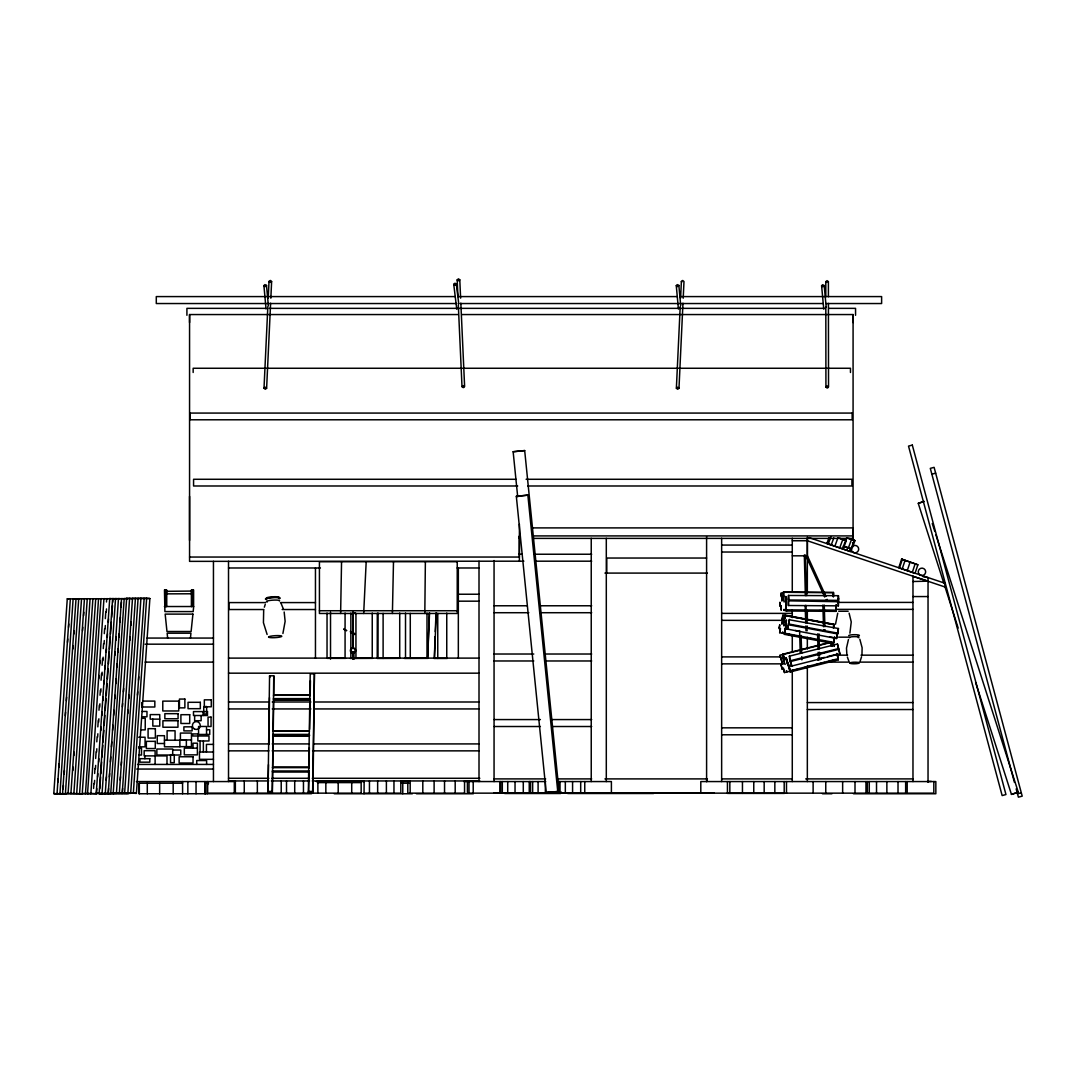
<?xml version="1.0" encoding="UTF-8"?>
<svg xmlns="http://www.w3.org/2000/svg" width="1076" height="1076" viewBox="0 0 1076 1076"><rect width="100%" height="100%" fill="white"/><g stroke="black" fill="none" stroke-linecap="round" stroke-linejoin="round"><path stroke-width="1.5" d="M189.564 540.488L189.564 496.372M189.564 322.571L189.564 314.555L458.336 314.555M519.399 524.241L519.399 561.363M532.741 538.39L853.08 538.39L853.08 527.899L532.808 527.899M853.08 322.571L853.08 314.555L461.698 314.555M781.216 594.974C781.27 601.524 781.243 588.021 781.31 594.557M781.822 599.319C781.889 605.842 781.848 592.378 781.916 598.902M783.449 598.39L783.476 600.529L783.516 594.746M783.53 597.987L783.503 592.029L783.422 594.356M783.422 595.566L783.409 592.271L833.389 592.755L833.335 596.454M785.641 599.224L785.668 601.363L785.695 596.709L785.709 600.556L785.749 599.211M786.233 602.372L786.274 601.027L786.233 611.007L836.133 611.356L836.16 605.371M836.146 608.263L836.187 605.223L836.106 610.186L786.193 609.85L786.166 607.711M786.287 608.465L786.287 604.362L786.3 605.142M786.247 607.308L786.247 606.165M786.341 604.026L786.3 601.565M788.452 599.036L788.466 600.005L838.392 600.368L838.46 598.014L838.352 605.842L788.452 605.506L788.493 595.472L838.406 595.687L838.446 597.826M833.322 595.902L833.416 592.365L783.503 592.002M833.416 594.894L833.322 592.634M838.325 603.717L838.352 605.842M838.406 603.3L838.365 598.229M786.206 608.263L786.233 611.007M786.247 607.913L786.193 606.003M786.287 602.6L786.22 605.169M833.335 595.31L833.268 593.965M425.37 561.712L424.818 613.468M785.641 598.619L785.695 596.682M786.018 599.897L786.045 603.098M786.22 602.963L786.314 601.887M838.406 601.713L788.466 600.825L788.452 605.506M788.52 598.673L788.52 595.378M833.429 595.095L833.389 596.615L833.416 595.674M833.335 594.692L833.308 592.741M836.119 605.062L836.24 604.981M838.433 599.023L838.406 595.687M272.618 771.357L272.295 793.147L268.005 793.147L269.565 675.809L273.761 675.809L273.761 695.957M268.005 793.147L268.462 764.659M268.771 744.552L269.525 697.625M272.295 793.147L273.761 675.809M272.672 768.008L273.156 736.172M273.223 731.142L273.707 699.306M308.355 791.452L310.224 673.845L314.421 673.858L312.928 793.173L308.637 793.173L308.355 791.452L312.645 791.452L312.928 793.173M308.637 793.173L308.987 771.331M309.041 767.968L309.363 747.807M309.646 729.326L310.13 699.091M310.184 695.728L310.426 680.61M312.645 791.452L314.421 673.858M783.516 595.337L783.462 596.965L783.355 595.956M341.549 561.712L340.621 613.468M393.493 561.712L392.404 613.468M784.108 602.022L784.135 601.188M784.122 609.554L784.095 610.388L787.417 610.415M786.233 609.016L786.206 609.715M838.406 602.156L838.379 601.161M519.318 538.39L519.399 535.915L519.331 557.045L189.564 557.045M781.203 605.707L781.189 610.253L781.243 606.111M783.489 592.136L783.436 593.266M786.341 604.941L786.247 605.707L786.287 604.806M835.514 624.201L837.733 613.199M429.284 613.199L427.643 658.109L429.553 612.782M435.04 636.696L434.395 658.109L436.291 612.782M435.255 631.666L436.022 613.199M270.614 303.203L266.619 388.288L265.301 389.256L264.01 388.207L267.843 306.458M268.233 298.119L269.013 281.441L270.345 280.459L271.623 281.509L270.843 298.2M682.964 303.217L678.983 388.301L677.651 389.27L676.374 388.221L680.207 306.472M680.597 298.133L681.377 281.455L682.695 280.486L683.986 281.535L683.206 298.213M366.19 561.712L363.675 613.468M53.8 793.59L67.277 598.781L70.343 598.915L57.028 793.846L55.293 793.927L53.8 793.59L59.947 793.846L73.114 598.781L77.109 599.09M57.835 782.185L58.064 778.849M58.871 767.201L59.099 763.866M67.506 642.332L67.734 638.996M68.541 627.348L68.77 624.013M65.354 715.58L65.582 712.258M66.389 700.597L66.618 697.275M62.556 793.59L65.77 793.846L62.556 793.59L76.033 598.781L79.099 598.915M63.202 788.842L63.43 785.52M64.237 773.859L64.466 770.537M72.886 648.989L73.114 645.654M73.921 634.006L74.15 630.67M65.394 793.644L78.709 598.727L84.6 598.848M65.233 793.523L82.65 793.779L68.057 793.523L81.534 598.727M70.895 793.577L84.453 598.727L87.519 598.848M72.899 770.47L73.128 767.134M73.935 755.487L74.163 752.151M82.57 630.603L82.798 627.281M83.605 615.62L83.834 612.298M73.881 793.469L87.264 598.727L93.155 598.848M76.692 793.469L90.088 598.727M79.584 793.644L92.899 598.727L95.979 598.848M96.8 788.721L96.369 793.765L82.247 793.523L95.724 598.727L101.373 598.781M82.247 793.523L85.448 793.711L98.535 598.727M85.152 793.469L88.259 793.711L87.559 793.456L101.036 598.659L104.654 598.915M87.654 793.402L90.868 793.658L103.955 598.659L107.156 598.848M98.736 678.835L98.965 675.499M99.772 663.852L100.001 660.516M93.585 788.466L93.921 783.476M94.621 773.483L94.957 768.479M95.656 758.499L96.114 751.842M96.8 741.848L97.149 736.845M97.835 726.865L98.306 720.207M98.992 710.214L99.342 705.21M100.028 695.231L100.377 690.227M101.063 680.247L101.534 673.576M102.099 665.264L102.57 658.593M103.256 648.613L103.605 643.609M104.291 633.63L104.641 628.626M105.327 618.633L105.784 611.975M106.484 601.995L106.712 598.659L109.913 598.848M94.392 783.718L94.634 780.396M95.428 768.735L95.67 765.413M96.584 752.084L96.813 748.762M97.62 737.1L97.849 733.778M98.656 722.117L98.884 718.795M99.691 707.134L99.92 703.812M100.727 692.15L100.969 688.815M101.884 675.499L102.112 672.177M102.919 660.516L103.148 657.18M104.076 643.865L104.305 640.543M105.112 628.882L105.34 625.546M106.255 612.231L106.497 608.908M116.625 598.807L112.63 598.512L99.153 793.308L100.969 794.034L102.704 793.94L96.248 793.308L109.725 598.512L113.706 598.807M97.607 777.06L97.849 773.738M98.642 762.077L98.884 758.755M100.835 730.443L101.063 727.12M101.87 715.459L102.099 712.124M102.906 700.476L103.135 697.14M104.063 683.825L104.291 680.489M105.098 668.842L105.327 665.506M106.255 652.19L106.484 648.868M107.291 637.207L107.519 633.872M108.326 622.224L108.555 618.888M99.812 788.695L100.619 777.047M100.862 773.711L101.655 762.05M102.005 757.06L102.812 745.412M103.04 742.077L103.847 730.416M104.197 725.426L104.883 715.432M105.233 710.442L106.04 698.781M106.268 695.459L107.075 683.798M107.425 678.808L108.111 668.815M108.461 663.825L109.268 652.164M109.496 648.841L110.303 637.18M110.532 633.858L111.339 622.197M111.689 617.207L112.496 605.546M112.724 602.224L112.953 598.888L115.791 598.955M122.22 598.821L118.468 598.512L105.273 793.496L103.565 793.658L102.072 793.308L115.549 598.512L119.544 598.807M106.228 780.235L106.457 776.912M114.863 655.365L115.092 652.043M115.899 640.381L116.127 637.059M125.287 598.807L121.521 598.565L108.219 793.563L99.18 793.362M108.34 791.896L108.568 788.56M109.375 776.912L109.604 773.577M110.411 761.929L110.747 756.926M111.447 746.946L111.796 741.942M112.603 730.295L112.94 725.291M113.639 715.311L113.975 710.308M114.782 698.66L115.011 695.325M115.818 683.677L116.168 678.674M116.975 667.026L117.203 663.69M118.01 652.043L118.239 648.707M119.046 637.059L119.275 633.724M120.082 622.062L120.431 617.073M121.117 607.079L121.467 602.089M110.734 793.308L124.211 598.512L129.604 598.431L116.41 793.429L110.734 793.308L113.948 793.563L113.209 793.241L126.659 598.377L132.805 598.633L129.671 598.323M122.395 706.851L122.624 703.516M123.431 691.868L123.673 688.532M113.209 793.241L119.328 793.429L132.496 598.377L138.643 598.633L137.567 598.323L135.415 598.377L122.247 793.429L116.1 793.173M120.243 780.113L120.485 776.778M121.279 765.13L121.521 761.795M129.927 640.247L130.156 636.925M130.963 625.264L131.191 621.941M122.247 793.429L122.583 788.439M127.775 713.509L128.004 710.173M128.811 698.526L129.039 695.19M124.628 793.106L138.105 598.31L144.144 598.565L130.667 793.362L124.628 793.106L126.107 793.456L127.842 793.362L140.916 598.31L149.873 598.565L136.396 793.362L130.357 793.106M137.459 695.123L137.688 691.801M138.495 680.14L138.723 676.817M133.33 793.241L146.645 598.31L149.86 598.498M788.56 597.705L788.479 600.031M833.994 610.724L819.024 610.63M456.775 309.202L453.736 284.333L454.96 283.217L456.332 284.104L458.766 303.983M456.332 284.104L455.108 285.221L453.736 284.333M190.439 638.068L190.936 633.199L167.143 633.199L167.641 638.068M861.97 654.531L862.118 647.765L859.832 639.225M784.565 633.616L779.67 632.701L780.477 628.223M782.924 615.19L782.064 619.776L782.911 615.163L834.088 624.726L833.47 627.94M832.394 645.923L831.318 642.359L779.992 655.284L782.521 663.892L781.351 659.561M784.095 619.991L783.624 623.542L783.826 622.722M784.592 618.27L784.955 615.418L834.008 624.578L833.86 626.245M785.023 615.768L784.834 616.373M784.189 620.26L784.996 615.687M834.303 638.593L833.497 643.515L784.444 634.356L784.888 631.881M834.572 637.328L833.644 642.372L784.592 633.213L786.045 625.788M782.871 654.8L782.777 655.647M785.655 628.384L785.386 629.137L786.005 626.084L785.816 627.483M783.18 658.23L783.92 659.185L783.53 657.315M837.935 631.02L836.603 638.512L787.565 629.137L788.399 624.739L837.451 633.912L837.115 636.01M787.551 629.339L788.762 622.964M837.316 634.88L838.11 630.818L837.599 633.118L788.547 623.959L789.3 619.763L838.446 628.519L838.123 630.617M789.407 619.372L788.842 622.627M798.903 668.909L784.471 672.554L783.368 668.008M789.461 658.485L790.443 660.718L838.567 648.572L838.016 645.318L837.478 644.026L789.354 656.172L789.905 659.413M788.977 666.501L787.914 662.291L790.147 670.832L838.271 658.687L837.115 653.71M788.977 667.645L790.201 671.949L838.258 659.83L837.706 656.589M792.272 665.493L789.085 666.622M790.51 660.691L789.354 656.172M790.214 670.805L789.058 666.3M831.291 646.071L831.21 645.371M834.021 624.605L833.779 626.097L833.994 625.143M834.061 640.476L834.613 637.745L829.596 636.857M836.603 638.512L836.926 636.4M837.599 633.118L837.733 632.15M837.478 644.026L837.478 644.995M837.115 654.181L827.552 656.575M838.782 649.339L839.872 653.885L838.782 649.339L790.658 661.498L790.9 663.569L791.748 666.031L839.872 653.885M825.803 296.761L825.79 281.71L827.054 280.661L828.399 281.643L828.412 296.694M828.399 281.643L828.049 282.369M825.924 387.064C828.654 383.46 828.883 390.534 825.924 387.064L825.817 306.794M263.674 610.2L263.432 622.695L267.117 634.463M784.189 619.951L784.512 618.243M785.359 629.447L785.077 631.262M785.386 629.137L788.721 629.218M785.682 627.819L785.009 631.074M834.667 637.422L834.129 640.435M457.932 296.572L457.179 279.881L458.457 278.832L459.788 279.8L460.622 298.16M459.788 279.8L458.833 280.809M462.007 386.661C464.778 383.056 464.953 390.077 462.007 386.661L458.309 304.911M784.902 616.535L785.077 615.687M782.655 632.365L782.521 633.334L782.817 632.015M786.408 620.879L785.588 624.752L786.448 620.179M779.629 625.828C780.342 621.054 778.123 633.576 779.522 626.42M780.382 629.07L779.67 632.701M784.243 619.036L784.767 616.225M783.974 625.802L784.202 624.322L783.893 625.613M785.52 628.155L785.776 627.281M166.417 591.316L191.568 591.074L191.501 593.522M191.622 593.777L166.484 593.858L166.511 591.101M266.054 308.987L263.916 285.624L264.898 284.629L266.485 285.288L268.354 305.571M266.525 285.543L265.207 286.593L263.916 285.624M678.405 309L676.279 285.638L677.248 284.642L678.835 285.301L680.718 305.584M678.875 285.557L677.571 286.606L676.279 285.638M823.745 309.094L821.607 285.745L822.589 284.736L824.176 285.409L826.207 307.359M824.216 285.665L822.898 286.714L821.607 285.745M785.978 624.551L785.655 626.649L785.843 625.828M785.628 627.886L785.009 631.303M833.483 627.079L833.456 627.819L833.604 626.474M784.888 631.652L784.444 634.356M833.644 627.429L833.9 625.64M271.623 281.509L270.641 282.463M264.01 388.207L265.342 387.239L266.619 388.288M676.374 388.221L677.692 387.252L678.983 388.301M784.283 619.749L784.7 617.853M784.633 617.463L784.848 616.481M783.92 622.21L784.579 618.431M785.991 622.856L785.789 623.972L785.978 623.152M786.031 622.049L786.395 620.287M786.058 624.752L785.83 626.434M833.671 626.622L833.712 625.909M833.523 628.007L833.752 627.026M834.761 637.248L834.546 638.337M837.895 631.8L838.446 628.519M786.045 625.358L786.206 624.672M784.794 632.392L784.633 633.078M784.929 615.97L785.103 615.284M784.229 620.032L784.485 618.942M789.071 621.672L788.547 623.959M833.981 625.143L834.156 624.457M834.438 638.283L834.707 637.543M861.567 656.737L860.235 660.92M849.905 633.145L851.25 621.915L849.112 613.199M834.182 624.322L785.144 615.149M264.346 607.2L265.274 604.295M282.907 633.495L285.127 621.363L284.172 612.002M901.621 559.116L898.783 567.684L902.213 568.948L915.03 573.374L917.868 564.806L901.621 559.116L917.868 564.806M899.509 567.98L902.32 559.332M902.213 568.948L905.05 560.381M907.256 570.697L910.081 562.129M912.287 572.445L915.125 563.878M912.973 576.386L928.144 581.174L912.973 581.511M848.453 639.494L846.489 648.129L846.879 654.88M840.329 538.484L846.287 540.623L843.167 549.083L826.919 543.393L828.991 537.744M828.291 543.905L830.887 536.857M831.237 544.967L833.819 537.919M834.841 546.258L837.948 537.785L846.287 540.623M839.697 547.94L842.804 539.466M842.468 548.868L846.637 537.785L854.963 540.623L852.38 547.671M843.059 549.042L846.691 550.307L847.727 547.482M843.53 546.258L848.386 547.94L851.493 539.466M846.691 550.307L849.462 551.248L850.497 548.424M849.462 551.248L850.174 551.463L854.236 540.327L849.018 538.484M824.7 597.019L806.26 556.695L806.798 556.198L807.538 556.117L825.965 596.427M807.538 556.184L806.26 556.695M557.032 793.147L557.516 792.084M346.593 630.63L343.903 629.325L344.266 628.572M350.601 632.567L354.475 634.463L354.838 633.63L350.305 631.424M354.475 634.463L354.838 633.71M547.065 792.111L546.527 793.147L553.373 793.12M552.513 793.147L553.037 792.084M560.731 793.147L561.349 792.084M805.373 595.606L804.323 555.068L805.077 554.826L806.758 595.62M553.521 793.147L554.288 792.084M268.596 637.059L268.839 637.301A6.604 0.982 -3.5 0 0 279.464 637.153A6.604 0.982 -3.5 0 0 277.904 635.593A6.604 0.982 -3.5 0 0 268.596 637.059L268.677 637.14M805.695 622.87L805.157 605.532L805.924 605.398L807.081 622.856M943.854 583.273L918.245 503.312L924.069 501.349M975.609 682.44L1011.453 794.397L1018.286 792.205L935.838 534.705M70.343 598.915L73.128 598.848M127.345 598.807L126.659 598.377M143.834 598.31L146.672 598.364M56.719 793.59L62.865 793.846L59.718 793.537M68.057 793.523L65.623 793.711M90.478 793.456L96.463 793.711M96.248 793.308L99.449 793.496M104.991 793.308L111.11 793.496M119.019 793.173L125.166 793.429M121.938 793.173L124.776 793.241M127.439 793.106L133.424 793.241M133.168 793.106L136.396 793.362M826.96 599.843L826.059 600.005L827.188 599.345M830.659 642.116L782.548 654.275L782.884 656.172M784.646 663.085L785.238 664.363M791.748 666.031L790.766 661.619M789.058 667.443L787.82 663.139L789.004 666.824M834.371 646.098L833.994 645.304L834.008 646.273M924.096 501.55L918.366 503.312M931.856 474.193L935.663 473.171M1017.479 793.752L1021.285 792.743M821.069 653.455L824.27 652.648M817.935 659.01L824.35 657.382M817.881 659.534L821.082 658.727M817.921 660.153L821.136 659.332M802.884 667.94L811.734 665.667M815.716 664.699L824.566 662.426M828.547 661.458L833.362 660.247M818.419 657.221L819.683 657.234M517.704 496.856L513.144 451.732L524.685 450.575L559.063 791.506L553.293 792.151M559.063 791.506L546.218 792.662L516.332 496.318L527.092 495.202L527.872 495.162L557.758 791.506L550.495 792.178M546.218 792.662L551.8 792.178M550.414 792.326L547.523 792.662L549.217 792.541M551.988 792.017L557.758 791.506M549.11 792.434L551.8 792.299M352.672 652.513L353.843 653.051M524.685 450.575L513.144 451.732M527.872 495.162L516.332 496.318M551.073 793.147L552.513 793.12M455.161 296.586L156.289 296.586L156.289 303.54L456.829 303.54M458.51 296.586L676.791 296.586M680.14 296.586L881.621 296.586L881.621 303.54L826.22 303.54M460.192 303.54L822.858 303.54M265.88 308.355L186.915 308.355L186.915 315.295M269.229 308.355L825.305 308.355M828.668 308.355L855.554 308.355L855.554 315.295M516.023 479.277L193.572 479.277L193.572 485.989L517.704 485.989M526.11 479.277L851.923 479.277L851.923 485.989L527.778 485.989M532.808 535.915L853.08 535.915M792.34 540.757L807.39 540.757L944.97 586.971L944.97 583.259L808.95 537.583M721.646 545.075L792.272 545.075M721.646 552.028L792.272 552.028M518.888 554.234L522.196 554.234M533.777 554.234L591.692 554.234M792.34 555.821L807.39 555.821L807.39 537.058M706.596 558.04L606.743 558.04L606.743 573.091M523.851 561.188L189.564 561.363L189.564 314.555M535.431 561.188L591.692 561.188M228.516 567.98L320.419 567.98M457.152 567.98L479.008 567.98M604.927 573.091L707.403 573.091M458.336 594.234L479.008 594.234M912.973 596.561L928.037 596.561M458.336 601.175L479.008 601.175M837.518 602.412L912.973 602.412M265.516 602.587L228.892 602.587L228.892 609.527L263.849 609.527M280.5 602.587L315.456 602.587M494.059 605.775L527.159 605.775M540.394 605.775L591.692 605.775M164.386 606.528L193.693 606.528L193.169 611.585L164.897 611.585L164.48 589.971L166.659 589.971L166.659 606.528M835.837 609.366L912.973 609.366M282.168 609.527L315.456 609.527M319.424 610.738L457.233 610.738M838.675 611.249L848.17 611.249M494.059 612.715L528.814 612.715M540.394 612.715L591.692 612.715M721.646 613.387L792.272 613.387M721.646 620.341L782.427 620.341M838.661 637.167L848.17 637.167M147.049 638.068L213.451 638.068M145.126 644.174L213.451 644.174M494.059 654.02L533.777 654.02M545.357 654.02L591.692 654.02M835.837 655.163L847.579 655.163M860.988 655.163L912.973 655.163M721.646 656.898L780.786 656.898M228.516 658.109L479.008 658.109M327.225 658.351L345.719 658.351M350.157 658.445L372.619 658.351M399.505 658.351L377.232 658.445L377.313 613.374M404.482 658.445L428.087 658.351M433.964 658.445L447.307 658.445M494.059 660.973L533.777 660.973M545.357 660.973L591.692 660.973M145.126 662.117L213.451 662.117M827.457 662.117L849.26 662.117M859.32 662.117L912.973 662.117M721.646 663.852L784.068 663.852M228.516 673.173L479.008 673.173M273.506 695.284L310.063 695.284M143.377 701.095L154.836 701.095L154.836 706.999L141.75 706.999L141.75 702.574M228.516 701.996L268.865 701.996M272.228 701.996L310.883 701.996M314.246 701.996L479.008 701.996M807.336 702.574L912.973 702.574M228.516 708.936L268.865 708.936M272.228 708.936L310.883 708.936M314.246 708.936L479.008 708.936M807.336 709.528L912.973 709.528M142.261 711.451L146.968 711.451L146.968 716.777L142.261 716.777M142.099 718.297L145.233 718.297L145.233 729.878L140.539 729.878M159.759 719.131L150.21 719.131L150.21 714.598L159.759 714.598L159.759 726.071L152.819 726.071L152.819 719.131M494.059 719.575L540.394 719.575M551.975 719.575L591.692 719.575M200.163 726.461L206.552 726.461L206.552 734.451M494.059 726.515L540.394 726.515M551.975 726.515L591.692 726.515M721.646 727.833L792.272 727.833M206.552 729.73L209.739 729.73L209.739 734.451L198.562 734.451L198.562 726.461M272.954 731.075L309.511 731.075L273.129 730.981M309.458 734.397L272.914 734.397L273.089 735.473L309.632 735.473M721.646 734.787L792.272 734.787M138.656 737.221L145.072 737.221L145.072 746.838L138.656 746.838M191.461 739.925L180.405 739.925L180.405 733.065L191.461 733.065L191.461 746.65L179.867 746.65M164.467 740.194L186.363 740.194M164.467 743.503L157.244 743.503L157.244 735.688L164.467 735.688L164.467 746.798L179.867 746.798L179.867 740.194M228.516 743.919L268.865 743.919M272.228 743.919L309.202 743.919M314.246 743.919L479.008 743.919M213.451 744.39L206.431 744.39L206.431 752.016M138.656 747.981L141.494 747.981L141.494 755.043L138.656 755.043M197.406 748.143L184.319 748.143L184.319 754.868L197.406 754.868L197.406 743.193L193.021 743.193L193.021 748.143M172.698 750.039L180.755 750.039L180.755 755.016L174.299 755.016M228.516 750.86L268.865 750.86M272.228 750.86L309.202 750.86M312.565 750.86L479.008 750.86M213.451 752.016L199.477 752.016L199.477 759.333L213.451 759.333M171.111 755.016L156.854 755.016L156.854 749.03L172.698 749.03L172.698 755.016M137.54 764.431L213.451 764.431M272.403 767.645L308.946 767.645M136.746 769.058L213.451 769.058M228.516 778.284L268.865 778.284M272.067 778.284L309.202 778.284M312.282 778.284L479.829 778.284M494.059 778.903L545.666 778.903M556.938 778.903L591.692 778.903M604.927 778.903L707.43 778.903M721.646 778.903L792.299 778.903M805.709 778.903L912.973 778.903M228.516 780.947L268.718 780.947M271.367 780.947L309.511 780.947M312.282 780.947L479.829 780.947M927.337 781.432L931.318 781.432M136.423 781.566L234.299 781.566L234.299 793.147M316.331 781.566L336.304 781.566M336.882 781.566L364.051 781.566M400.595 781.566L408.934 781.566M463.85 781.566L545.666 781.566M557.314 781.566L611.397 781.566L611.397 793.147L500.69 793.147L500.69 781.566M317.528 782.602L361.159 782.602L361.159 793.147M182.611 783.207L138.979 783.207L138.979 793.752L311.569 793.698M208.583 783.207L205.489 783.207L205.489 793.752M401.604 783.207L409.055 783.207M1018.286 792.205L1011.453 794.397M494.059 792.797L714.114 792.797M110.949 793.147L135.912 793.147M361.294 793.147L207.668 793.147L207.668 781.566M364.145 793.147L400.81 793.147L400.81 780.947M464.684 793.147L407.791 793.147L407.791 780.947M649.447 793.147L905.79 793.147M784.337 793.389L727.443 793.389L727.443 781.566M504.644 793.496L560.731 793.496M567.684 793.496L653.616 793.496M104.063 793.752L128.582 793.752M334.233 793.752L412.337 793.752M416.452 793.752L473.346 793.752M822.494 793.752L831.882 793.752M853.483 793.752L935.838 793.752L935.838 781.566L700.799 781.566L700.799 793.147M273.734 694.881L310.076 694.935M273.923 699.884L310.265 699.938M273.048 735.984L309.39 736.038M274.205 766.973L308.879 767.027M267.722 791.425L272.013 791.425M74.594 599.13L76.046 598.848M110.801 598.807L109.739 598.565M68.353 599.09L67.304 598.848M99.853 793.563L102.005 793.362M795.258 630.442L798.527 631.047M787.834 634.221L791.116 634.84M810.726 638.498L813.994 639.117M822.172 640.65L825.44 641.256M787.43 634.248L790.699 634.867M793.967 635.472L800.504 636.696M810.322 638.539L813.59 639.144M821.768 640.677L825.036 641.283M138.616 598.565L140.943 598.364M110.882 793.429L108.192 793.496M807.323 630.711L805.978 630.724L805.789 626.03M132.523 598.431L135.415 598.377M923.208 576.736L928.037 577.57L928.037 782.171M848.386 547.94L851.856 549.083L843.382 546.07M826.919 543.393L832.178 545.196M854.236 540.327L854.963 540.623M849.435 551.168L850.174 551.463M343.903 629.325L346.593 630.549M350.601 632.486L354.475 634.369M457.851 280.742L457.179 279.881M269.659 282.329L269.013 281.441M826.193 282.423L825.79 281.71M681.74 282.181L681.377 281.455M837.639 646.299L838.567 648.572M837.115 654.679L836.738 653.885M838.271 658.687L837.733 657.396M838.258 659.83L837.72 658.525M782.548 654.275L783.476 656.535M786.717 660.893L787.417 662.762L786.327 658.216L787.699 664.511L786.112 657.853M779.992 655.284L781.163 659.615M790.147 671.975L788.977 667.147M784.471 672.554L783.315 668.546M837.397 655.688L836.657 654.733M831.6 646.259L831.277 645.197M787.484 662.09L788.251 666.111M281.065 603.327L283.365 608.989M848.856 661.189L847.363 657.059M838.379 600.341L838.352 599.372M836.092 610.159L836.079 608.653L836.133 611.356M833.644 642.372L833.873 640.866L833.497 643.515M784.095 610.388L784.068 609.393M782.777 654.665C786.139 666.905 782.871 650.388 783.315 656.01M831.264 643.313L832.03 646.098L831.735 644.981M790.241 662.197L789.636 659.951M783.489 658.418L782.79 656.36M786.314 670.684L786.852 671.989L786.838 671.02M932.246 523.514L934.815 531.517M944.876 586.474L958.191 628.061M838.029 647.268L837.72 646.111M838.177 647.604L838.715 649.877M838.191 649.541L837.639 647.281M831.197 643.421L831.519 644.578M790.066 659.749L790.604 662.022M786.274 660.126L786.973 661.996L786.731 659.911M782.938 656.952L784.35 662.56L783.274 658.996M1014.439 782.4L930.296 468.369L934.102 467.347L1022.2 796.146L1018.394 797.168L1016.174 788.896M783.247 656.145L783.92 658.687M836.792 653.441L837.289 655.647M782.655 655.782L783.019 656.75M787.497 663.462L787.309 662.17M785.991 658.956L785.83 657.987M269.565 675.809L269.847 677.517M831.264 642.883L831.815 646.138M837.088 654.988L837.115 655.822M460.837 303.163L464.617 386.58M824.243 605.048L824.915 626.716M822.858 605.062L823.53 626.73M818.957 633.885L819.428 648.909M819.522 652.258L819.63 655.593M817.572 633.912L818.042 648.936M818.137 652.271L818.244 655.607M807.175 626.003L807.282 629.164M801.095 635.432L801.647 653.347M801.755 656.602L801.849 659.857M799.562 630.563L800.262 653.361M352.646 651.585L352.861 659.319M353.816 651.841L354.017 659.292M836.2 605.156L836.16 606.057M836.173 606.366L836.2 608.209M833.429 592.553L833.402 593.293M833.349 596.037L833.268 596.75M785.762 596.413L785.762 597.409M786.287 603.811L786.22 604.712M828.426 303.392L828.533 386.997M933.82 781.566L933.82 793.147L907.189 793.147L907.189 781.566M912.973 576.225L912.973 781.566M905.656 781.566L905.656 793.147M898.016 781.566L898.016 793.147M886.866 781.566L886.866 793.147M876.523 781.566L876.523 793.147M869.273 781.566L869.273 793.147M867.35 781.566L867.35 793.147M865.965 781.566L865.965 793.147M855.003 781.566L855.003 793.147M853.08 314.555L853.08 538.39M850.47 372.484L850.47 368.261L193.155 368.261L193.155 372.484M842.642 781.566L842.642 793.147M825.763 781.566L825.763 793.147M813.12 781.566L813.12 793.147M807.336 538.296L807.336 592.715M807.336 610.442L807.336 620.502M807.336 637.288L807.336 649.03M807.336 665.802L807.336 781.566M792.272 538.229L792.272 591.988M792.272 610.092L792.272 617.557M792.272 635.163L792.272 652.379M792.272 670.254L792.272 781.566M786.489 781.566L786.489 793.147M784.202 781.566L784.202 793.389M774.841 781.566L774.841 793.389M764.175 781.566L764.175 793.389M753.765 781.566L753.765 793.389M742.453 781.566L742.453 793.389M729.837 781.566L729.837 793.389M721.646 538.229L721.646 781.566M706.811 778.903L706.811 781.566M706.596 536.655L706.596 781.566M606.299 538.296L606.299 781.566M591.235 538.296L591.235 781.566M584.752 781.566L584.752 793.147M580.69 781.566L580.69 793.147M572.58 781.566L572.58 793.147M565.33 781.566L565.33 793.147M559.87 781.566L559.87 793.147M559.399 781.566L559.399 793.147M545.357 781.566L545.357 793.147M538.094 781.566L538.094 793.147M532.647 781.566L532.647 793.147M530.535 781.566L530.535 793.147M529.634 781.566L529.634 793.147M529.365 781.566L529.365 793.147M523.286 781.566L523.286 793.147M515.041 781.566L515.041 793.147M507.724 781.566L507.724 793.147M502.304 781.566L502.304 793.147M499.856 781.566L499.856 793.147L467.401 793.147L467.401 781.566M494.059 560.542L494.059 781.566M479.008 561.282L479.008 781.566M473.211 781.566L473.211 793.147M469.015 781.566L469.015 793.147M464.55 780.947L464.55 793.147M458.336 567.98L458.336 658.351M455.188 780.947L455.188 793.147M446.755 613.051L446.755 658.109M444.536 780.947L444.536 793.147M437.757 613.374L437.757 658.445M434.112 780.947L434.112 793.147M426.997 613.051L426.997 658.109M422.801 780.947L422.801 793.147M410.279 613.374L410.279 658.445M410.185 780.947L410.185 793.147M405.517 613.051L405.517 658.109M402.774 783.207L402.774 793.752M399.721 613.051L399.721 658.109M393.964 780.947L393.964 793.147M386.392 780.947L386.392 793.147M383.11 613.374L383.11 658.445M378.026 613.051L378.026 658.109M377.649 780.947L377.649 793.147M372.242 613.051L372.242 658.109M369.445 780.947L369.445 793.147M364.145 780.947L364.051 793.752M355.941 613.374L355.941 658.445M353.237 612.177L353.237 647.927L352.78 612.177M351.717 782.602L351.717 793.147M350.857 613.051L350.857 658.109M345.073 613.051L345.073 658.109M338.2 782.602L338.2 793.147M330.52 612.123L330.52 659.09M327.037 613.051L327.037 658.109M325.84 782.602L325.84 793.147M317.877 780.947L317.877 793.147M315.456 567.98L315.456 658.351M303.459 780.947L303.459 793.147M294.716 780.947L294.716 793.147M286.512 780.947L286.512 793.147M281.213 780.947L281.213 793.147M257.352 780.947L257.352 793.147M244.265 780.947L244.265 793.147M235.348 780.947L235.348 793.147M228.516 561.282L228.516 781.566M213.451 561.336L213.451 781.566M207.776 781.566L207.776 784.606M207.251 783.207L207.251 793.752M206.605 764.431L206.605 760.53L196.72 760.53L196.72 764.431M204.79 781.566L204.79 793.752M203.364 741.095L203.364 752.016M203.095 711.586L203.095 715.513M201.131 715.513L201.131 720.718L194.635 720.718L194.635 715.513M200.069 741.095L200.069 752.016M196.047 781.566L196.047 793.752M193.586 606.528L193.586 589.971L191.42 589.971L191.42 606.528M193.276 589.971L193.276 606.528M191.73 589.971L191.73 606.528M187.843 781.566L187.843 793.752M186.363 739.925L186.363 746.65M182.543 781.566L182.611 793.752M175.065 740.194L175.065 730.765L167.103 730.765L167.103 740.194M173.182 783.207L173.182 793.752M166.995 764.431L166.995 755.89L144.171 755.89L144.171 750.685L155.119 750.685L155.119 764.431M166.336 589.971L166.336 606.528M164.803 589.971L164.803 606.528M159.651 783.207L159.651 793.752M147.291 783.207L147.291 793.752M144.883 755.89L144.883 758.688M139.329 783.207L139.329 793.752M849.569 637.745A4.748 0.78 -1.1 0 1 854.573 636.642A4.748 0.78 -1.1 0 1 858.298 637.732M857.989 636.104A5.353 0.888 -1.1 0 0 856.604 634.746A5.353 0.888 -1.1 0 0 848.856 635.459L848.722 635.687A5.353 0.888 -1.1 0 0 848.951 635.916M267.332 601.968A6.604 0.982 -3.5 0 1 272.08 600.206A6.604 0.982 -3.5 0 1 279.383 601M279.303 598.7A7.438 1.116 -3.5 0 0 274.689 597.355A7.438 1.116 -3.5 0 0 265.422 598.996L265.691 599.265A7.438 1.116 -3.5 0 0 266.445 599.493M266.485 598.74A6.483 0.968 -3.5 0 1 272.376 597.597A6.483 0.968 -3.5 0 1 278.953 597.852M279.303 598.081A6.483 0.968 -3.5 0 1 279.195 598.35M267.426 598.606A6.483 0.968 -3.5 0 1 272.322 596.803A6.483 0.968 -3.5 0 1 278.617 597.812M779.844 604.51C779.898 611.02 779.965 597.019 779.844 604.51M192.913 614.114L191.111 631.504L166.968 631.504L165.166 614.114L192.913 614.114M781.916 623.932L782.763 619.574L781.916 623.932M781.082 664.887L782.225 669.393L781.136 664.847M849.959 662.897L849.838 663.098A4.748 0.78 -1.1 0 0 856.725 663.65A4.748 0.78 -1.1 0 0 857.505 662.318A4.748 0.78 -1.1 0 0 849.959 662.897L849.959 662.897M823.665 630.038L825.01 630.052L823.665 630.038M912.313 445.087L908.521 446.11L1002.146 795.567L1005.952 794.545L912.313 445.087M355.255 612.93L351.946 613.71L355.255 612.997M353.009 647.886L352.323 647.994A2.65 2.65 0 0 0 350.83 652.056A2.65 2.65 0 0 0 355.174 652.056A2.65 2.65 0 0 0 353.695 647.981L353.009 647.886M852.152 413.076L190.035 413.076L190.035 419.788L852.152 419.788L852.152 413.076M457.233 561.712L319.424 561.712L319.424 613.468L457.233 613.468L457.233 561.712M310.009 698.606L273.452 698.606L273.64 699.682L310.184 699.682L310.009 698.606M184.87 699.064L179.436 699.064L179.436 707.86L184.87 707.86L184.87 699.064M211.273 699.844L204.332 699.844L204.332 706.798L211.273 706.798L211.273 699.844M178.724 701.122L162.785 701.122L162.785 710.967L178.724 710.967L178.724 701.122M200.324 702.305L188.044 702.305L188.044 708.68L200.324 708.68L200.324 702.305M206.632 706.569L203.741 706.569L203.741 713.98L206.632 713.98L206.632 706.569M207.48 711.586L193.478 711.586L193.478 715.513L207.48 715.513L207.48 711.586M178.065 713.67L164.857 713.67L164.857 718.768L178.065 718.768L178.065 713.67M189.712 714.693L180.903 714.693L180.903 723.489L189.712 723.489L189.712 714.693M211.057 717.127L208.045 717.127L208.045 726.502L211.057 726.502L211.057 717.127M177.97 720.745L162.906 720.745L162.906 727.228L177.97 727.228L177.97 720.745M192.12 726.838L183.888 726.838L183.888 730.886L192.12 730.886L192.12 726.838M155.374 728.667L148.084 728.667L148.084 738.055L155.374 738.055L155.374 728.667M197.863 733.926L192.765 733.926L192.765 735.997L208.986 735.997L208.986 740.974L197.863 740.974L197.863 733.926M155.28 741.351L146.363 741.351L146.363 748.533L155.28 748.533L155.28 741.351M174.258 754.679L170.546 754.679L170.546 762.669L174.258 762.669L174.258 754.679M193.034 756.764L179.141 756.764L179.141 763.018L193.034 763.018L193.034 756.764M149.806 758.688L139.961 758.688L139.961 762.171L149.806 762.171L149.806 758.688M308.906 770.967L272.349 770.967L272.524 772.043L309.081 772.043L308.906 770.967M853.281 542.99L852.569 542.788L853.281 542.99M919.334 574.45A3.712 3.712 0 0 0 925.535 572.782A3.712 3.712 0 0 0 921.002 568.249A3.712 3.712 0 0 0 919.334 574.45M853.133 552.351A3.712 3.712 0 0 0 858.688 549.137A3.712 3.712 0 0 0 853.133 545.922A3.712 3.712 0 0 0 853.133 552.351M194.366 728.936A3.941 3.941 0 0 0 200.27 725.533A3.941 3.941 0 0 0 194.366 722.117A3.941 3.941 0 0 0 194.366 728.936M351.906 652.46A2.219 2.206 0 0 0 355.215 650.536A2.219 2.206 0 0 0 351.906 648.626A2.219 2.206 0 0 0 351.906 652.46"/></g></svg>
